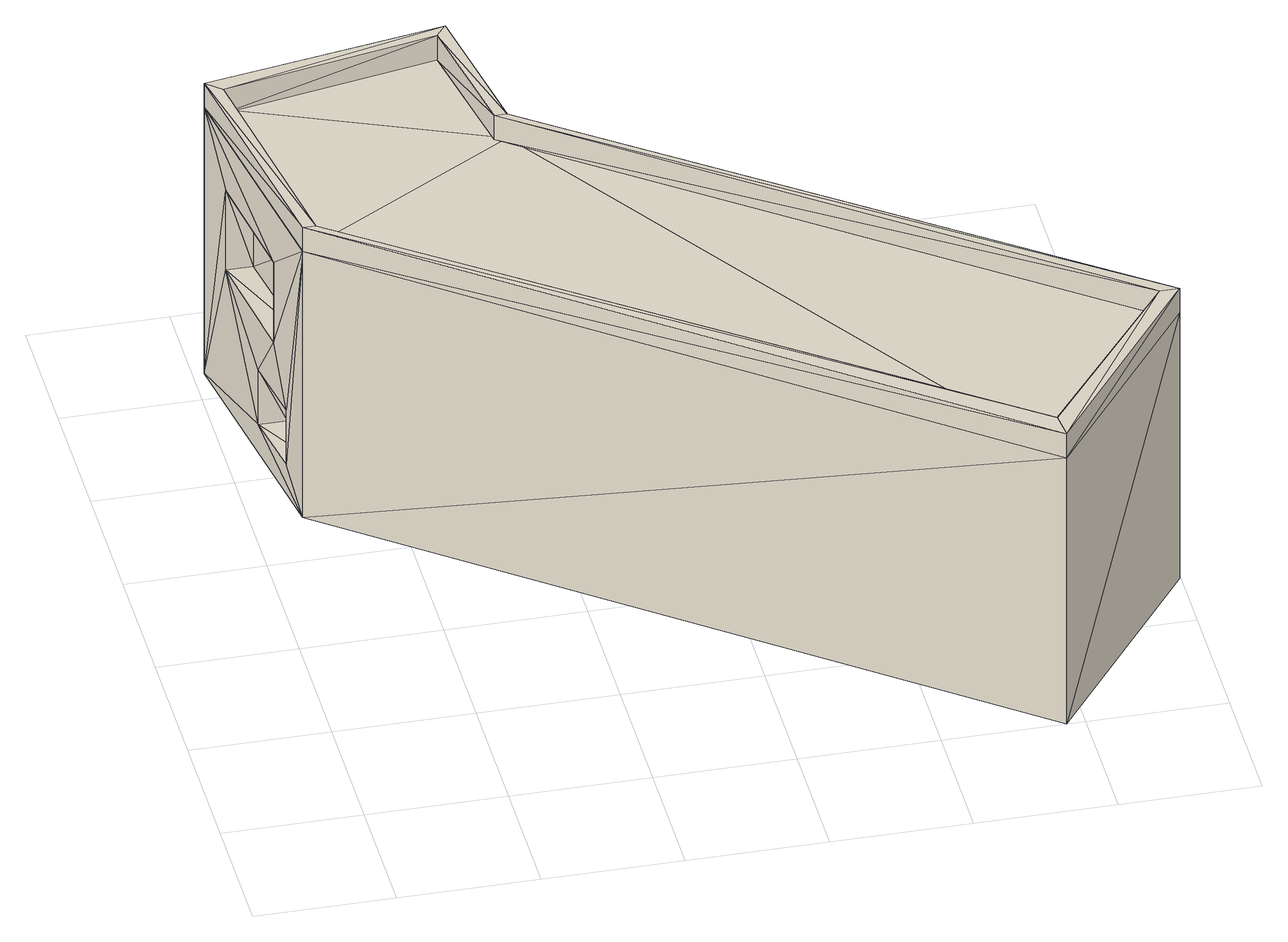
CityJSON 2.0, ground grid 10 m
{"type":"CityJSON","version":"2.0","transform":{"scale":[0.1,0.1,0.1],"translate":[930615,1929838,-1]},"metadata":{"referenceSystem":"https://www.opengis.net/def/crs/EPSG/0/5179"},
"CityObjects":{
"building1":{"type":"Building","geometry":[{"type":"MultiSurface","lod":"3","boundaries":[[[0,1,2]],[[3,2,1]],[[1,4,3]],[[5,3,4]],[[4,6,5]],[[7,5,6]],[[6,0,7]],[[2,7,0]],[[8,9,0]],[[1,0,9]],[[9,10,1]],[[4,1,10]],[[10,11,4]],[[6,4,11]],[[11,8,6]],[[0,6,8]],[[12,13,8]],[[9,8,13]],[[13,14,9]],[[10,9,14]],[[14,15,10]],[[11,10,15]],[[15,12,11]],[[8,11,12]],[[16,17,12]],[[13,12,17]],[[17,18,13]],[[14,13,18]],[[18,19,14]],[[15,14,19]],[[19,16,15]],[[12,15,16]],[[20,21,16]],[[17,16,21]],[[21,22,17]],[[18,17,22]],[[22,23,18]],[[19,18,23]],[[23,20,19]],[[16,19,20]],[[2,3,20]],[[21,20,3]],[[3,5,21]],[[22,21,5]],[[5,7,22]],[[23,22,7]],[[7,2,23]],[[20,23,2]],[[6,24,11]],[[25,11,24]],[[11,25,15]],[[26,15,25]],[[19,27,23]],[[28,23,27]],[[23,28,7]],[[29,7,28]],[[30,6,31]],[[31,6,32]],[[6,7,32]],[[30,33,6]],[[6,33,24]],[[33,34,24]],[[24,34,29]],[[30,31,35]],[[31,36,35]],[[35,36,34]],[[34,36,29]],[[36,37,29]],[[29,37,7]],[[7,37,32]],[[38,39,40]],[[41,19,42]],[[19,15,42]],[[42,15,43]],[[15,26,43]],[[43,26,39]],[[39,26,40]],[[40,26,44]],[[26,27,44]],[[27,19,44]],[[44,19,45]],[[19,41,45]],[[39,38,41]],[[41,38,45]],[[23,7,19]],[[7,6,19]],[[6,11,19]],[[11,15,19]],[[46,47,48]],[[49,48,47]],[[50,51,52]],[[53,52,51]],[[54,55,56]],[[57,56,55]],[[58,59,60]],[[61,60,59]],[[33,53,34]],[[51,34,53]],[[30,52,33]],[[53,33,52]],[[35,50,30]],[[52,30,50]],[[34,51,35]],[[50,35,51]],[[31,49,36]],[[47,36,49]],[[32,48,31]],[[49,31,48]],[[37,46,32]],[[48,32,46]],[[36,47,37]],[[46,37,47]],[[39,57,43]],[[55,43,57]],[[41,56,39]],[[57,39,56]],[[42,54,41]],[[56,41,54]],[[43,55,42]],[[54,42,55]],[[44,61,40]],[[59,40,61]],[[45,60,44]],[[61,44,60]],[[38,58,45]],[[60,45,58]],[[40,59,38]],[[58,38,59]]]}]}
},
"vertices":[
[36,350,250],[45,350,250],[8,530,250],[19,520,250],[45,350,230],[19,520,230],[36,350,230],[8,530,230],[487,0,250],[485,20,250],[485,20,230],[487,0,230],[599,150,250],[585,150,250],[585,150,230],[599,150,230],[200,450,250],[191,450,250],[191,450,230],[200,450,230],[182,560,250],[174,550,250],[174,550,230],[182,560,230],[36,350,10],[487,0,10],[599,150,10],[200,450,10],[182,560,10],[8,530,10],[31,380,79],[27,400,122],[27,400,188],[31,380,34],[23,430,34],[23,430,79],[14,490,122],[14,490,188],[337,350,144],[481,240,167],[337,350,101],[481,240,209],[575,170,209],[575,170,167],[242,420,101],[242,420,144],[33,490,188],[33,490,122],[46,410,188],[46,410,122],[43,430,79],[43,430,34],[51,380,79],[51,380,34],[563,150,209],[563,150,167],[468,220,209],[468,220,167],[325,330,144],[325,330,101],[229,410,144],[229,410,101]
]}
